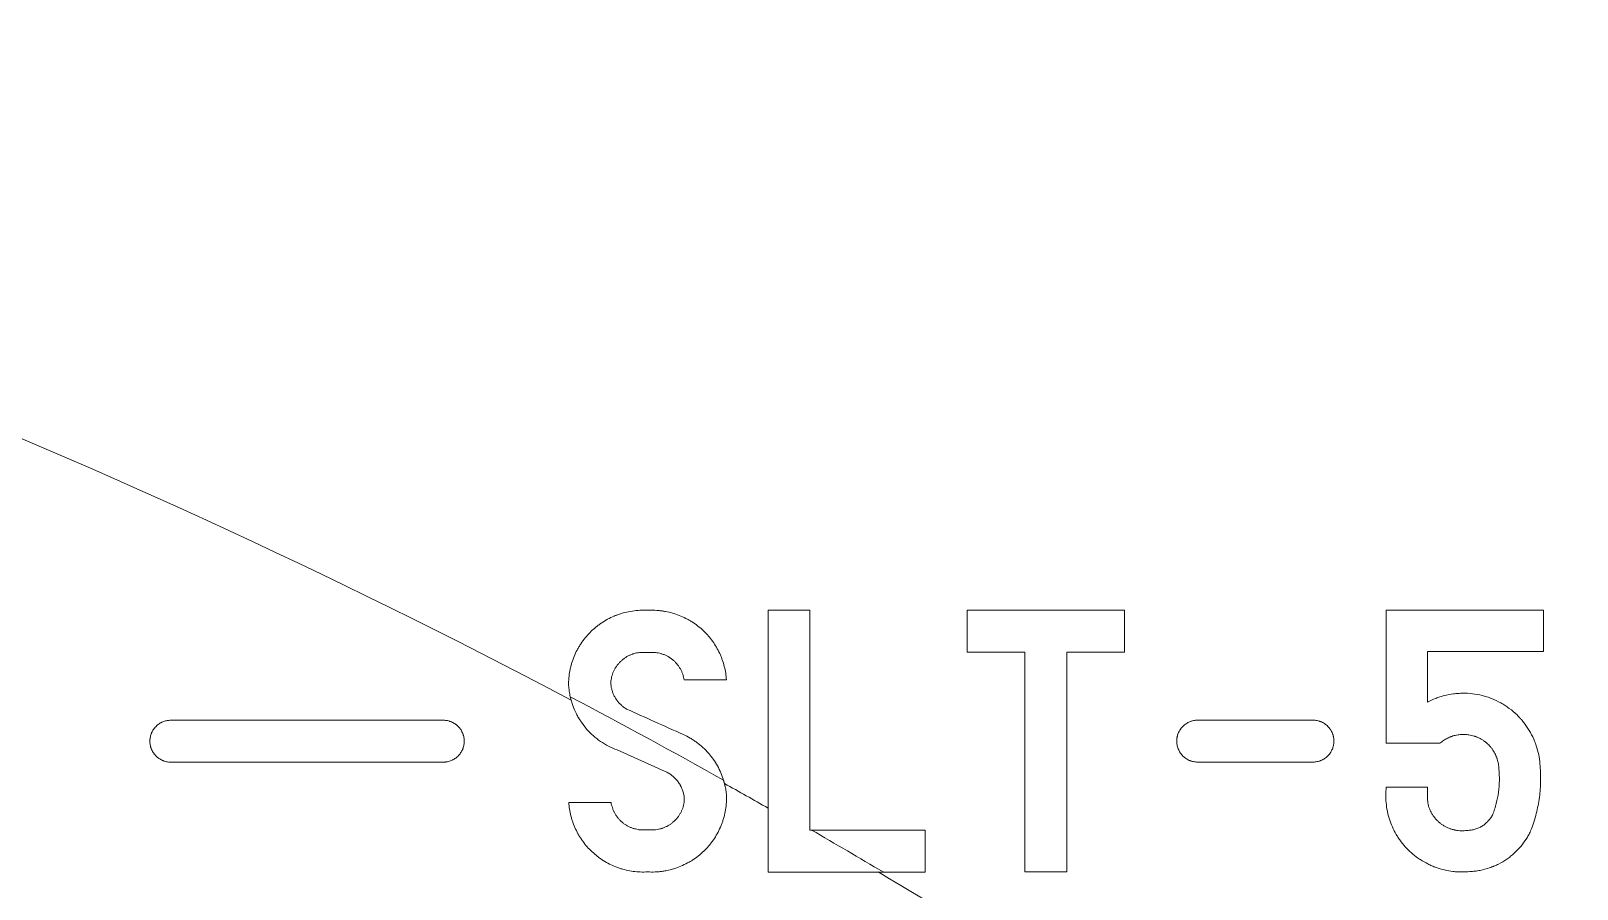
# Model space of a CAD drawing. Header units: millimetres. Extents: x 4664 to 8864, y -38 to 2932.
# Drawn here: x 6622.43 to 6638.24, y 802.77 to 811.55 of the extents above; entities that cross this region are included whole.
import ezdxf

# ---------------------------------------------------------------- set-up
doc = ezdxf.new("R2010")
doc.units = ezdxf.units.MM

msp = doc.modelspace()

# ---------------------------------------------------------------- linework, layer by layer
at = {"lineweight": 5}
for p, q in [((6623.864, 804.5), (6626.648, 804.5)), ((6628.916, 803.976), (6628.425, 804.197)), ((6626.648, 804.072), (6623.864, 804.072)), ((6627.931, 803.659), (6628.364, 803.659)), ((6629.968, 802.947), (6629.968, 803.63)), ((6630.396, 803.385), (6630.396, 803.376)), ((6630.396, 803.376), (6630.412, 803.376)), ((6631.143, 802.947), (6629.968, 802.947))]:
    msp.add_line(p, q, dxfattribs=at)
for radius, start, end in [(93.511, 36.15958, 86.73036), (92.36, 37.11429, 84.05174), (89.114, 2.73527, 80.78997), (88.156, 2.73527, 80.78997), (74.075, 62.12565, 74.98177), (74.101, 60.76473, 62.14347), (74.075, 60.34886, 60.74493), (74.101, 59.30929, 59.96451), (74.075, 55.97736, 59.34277)]:
    msp.add_arc((6593.322, 739.226), radius, start, end, dxfattribs=at)
for points, knots in [([(6628.698, 805.625), (6628.671, 805.625), (6628.645, 805.624), (6628.594, 805.619), (6628.568, 805.615), (6628.518, 805.605), (6628.493, 805.599), (6628.462, 805.59), (6628.456, 805.588), (6628.444, 805.584), (6628.438, 805.582), (6628.42, 805.575), (6628.408, 805.571), (6628.373, 805.556), (6628.35, 805.545), (6628.306, 805.521), (6628.284, 805.508), (6628.253, 805.487), (6628.243, 805.479), (6628.228, 805.468), (6628.223, 805.464), (6628.213, 805.456), (6628.208, 805.453), (6628.184, 805.432), (6628.166, 805.416), (6628.131, 805.38), (6628.098, 805.343), (6628.069, 805.303), (6628.051, 805.277), (6628.048, 805.272), (6628.041, 805.261), (6628.032, 805.245), (6628.023, 805.229), (6628.005, 805.196), (6627.984, 805.151), (6627.968, 805.104), (6627.957, 805.069), (6627.954, 805.056), (6627.95, 805.038), (6627.948, 805.032), (6627.945, 805.02), (6627.944, 805.013), (6627.938, 804.982), (6627.935, 804.957), (6627.93, 804.907), (6627.929, 804.882), (6627.929, 804.856)], [0, 0, 0, 0, 0.0625, 0.0625, 0.125, 0.125, 0.1875, 0.1875, 0.203125, 0.203125, 0.21875, 0.21875, 0.25, 0.25, 0.3125, 0.3125, 0.375, 0.375, 0.40625, 0.40625, 0.421875, 0.421875, 0.4375, 0.4375, 0.5, 0.5, 0.5625, 0.625, 0.625, 0.640625, 0.640625, 0.65625, 0.6875, 0.6875, 0.75, 0.8125, 0.8125, 0.84375, 0.84375, 0.859375, 0.859375, 0.875, 0.875, 0.9375, 0.9375, 1, 1, 1, 1]), ([(6629.542, 804.913), (6629.541, 804.936), (6629.536, 804.982), (6629.526, 805.028), (6629.515, 805.073), (6629.508, 805.095), (6629.496, 805.129), (6629.492, 805.14), (6629.485, 805.156), (6629.483, 805.162), (6629.478, 805.173), (6629.476, 805.178), (6629.463, 805.205), (6629.441, 805.247), (6629.416, 805.287), (6629.388, 805.326), (6629.373, 805.345), (6629.353, 805.368), (6629.349, 805.372), (6629.341, 805.381), (6629.336, 805.386), (6629.324, 805.399), (6629.315, 805.408), (6629.289, 805.433), (6629.252, 805.464), (6629.212, 805.492), (6629.181, 805.512), (6629.171, 805.519), (6629.155, 805.528), (6629.149, 805.531), (6629.138, 805.537), (6629.133, 805.539), (6629.105, 805.553), (6629.083, 805.563), (6629.038, 805.581), (6628.992, 805.597), (6628.944, 805.608), (6628.914, 805.613), (6628.908, 805.614), (6628.896, 805.616), (6628.878, 805.619), (6628.86, 805.621), (6628.824, 805.624), (6628.8, 805.625), (6628.775, 805.625)], [0, 0, 0, 0, 0.0625, 0.125, 0.125, 0.1875, 0.1875, 0.21875, 0.21875, 0.234375, 0.234375, 0.25, 0.25, 0.3125, 0.375, 0.375, 0.4375, 0.4375, 0.453125, 0.453125, 0.46875, 0.46875, 0.5, 0.5, 0.5625, 0.625, 0.625, 0.65625, 0.65625, 0.671875, 0.671875, 0.6875, 0.6875, 0.75, 0.75, 0.8125, 0.875, 0.875, 0.890625, 0.890625, 0.90625, 0.9375, 0.9375, 1, 1, 1, 1]), ([(6629.968, 805.625), (6629.968, 805.297), (6629.968, 804.967), (6629.968, 804.302), (6629.968, 803.968), (6629.968, 803.63)], [0, 0, 0, 0, 0.5, 0.5, 1, 1, 1, 1]), ([(6630.396, 803.385), (6630.396, 803.764), (6630.396, 804.141), (6630.396, 804.887), (6630.396, 805.258), (6630.396, 805.625)], [0, 0, 0, 0, 0.5, 0.5, 1, 1, 1, 1]), ([(6633.61, 805.625), (6633.343, 805.625), (6633.075, 805.625), (6632.54, 805.625), (6632.272, 805.625), (6632.003, 805.625)], [0, 0, 0, 0, 0.5, 0.5, 1, 1, 1, 1]), ([(6636.287, 805.625), (6636.287, 805.617), (6636.287, 805.602), (6636.287, 805.579), (6636.287, 805.556), (6636.287, 805.533), (6636.287, 805.509), (6636.287, 805.486), (6636.287, 805.463), (6636.287, 805.44), (6636.287, 805.417), (6636.287, 805.394), (6636.287, 805.371), (6636.287, 805.347), (6636.287, 805.324), (6636.287, 805.301), (6636.287, 805.278), (6636.287, 805.254), (6636.287, 805.231), (6636.287, 805.208), (6636.287, 805.184), (6636.287, 805.161), (6636.287, 805.138), (6636.287, 805.114), (6636.287, 805.091), (6636.287, 805.068), (6636.287, 805.044), (6636.287, 805.021), (6636.287, 804.997), (6636.287, 804.974), (6636.287, 804.951), (6636.287, 804.927), (6636.287, 804.904), (6636.287, 804.88), (6636.287, 804.857), (6636.287, 804.833), (6636.287, 804.809), (6636.287, 804.786), (6636.287, 804.762), (6636.287, 804.739), (6636.287, 804.715), (6636.287, 804.691), (6636.287, 804.668), (6636.287, 804.644), (6636.287, 804.62), (6636.287, 804.597), (6636.287, 804.573), (6636.287, 804.549), (6636.287, 804.526), (6636.287, 804.502), (6636.287, 804.478), (6636.287, 804.454), (6636.287, 804.431), (6636.287, 804.407), (6636.287, 804.383), (6636.287, 804.359), (6636.287, 804.335), (6636.287, 804.311), (6636.287, 804.288), (6636.287, 804.272), (6636.287, 804.264)], [0, 0, 0, 0, 0.017208, 0.034417, 0.051627, 0.068838, 0.086051, 0.103264, 0.120479, 0.137695, 0.154912, 0.17213, 0.18935, 0.20657, 0.223792, 0.241015, 0.258239, 0.275465, 0.292691, 0.309919, 0.327148, 0.344378, 0.361609, 0.378841, 0.396075, 0.41331, 0.430546, 0.447783, 0.465021, 0.482261, 0.499501, 0.516743, 0.533986, 0.55123, 0.568476, 0.585723, 0.60297, 0.620219, 0.63747, 0.654721, 0.671974, 0.689227, 0.706482, 0.723738, 0.740996, 0.758254, 0.775514, 0.792775, 0.810037, 0.827301, 0.844565, 0.861831, 0.879098, 0.896366, 0.913635, 0.930906, 0.948178, 0.96545, 0.982725, 1, 1, 1, 1]), ([(6636.287, 805.625), (6636.557, 805.625), (6636.826, 805.625), (6637.361, 805.625), (6637.628, 805.625), (6637.893, 805.625)], [0, 0, 0, 0, 0.5, 0.5, 1, 1, 1, 1]), ([(6628.364, 804.913), (6628.365, 804.923), (6628.367, 804.933), (6628.372, 804.952), (6628.375, 804.961), (6628.384, 804.989), (6628.392, 805.007), (6628.404, 805.029), (6628.407, 805.033), (6628.412, 805.042), (6628.415, 805.046), (6628.423, 805.058), (6628.435, 805.074), (6628.455, 805.096), (6628.469, 805.109), (6628.481, 805.119), (6628.484, 805.122), (6628.492, 805.128), (6628.496, 805.131), (6628.509, 805.14), (6628.525, 805.151), (6628.543, 805.16), (6628.561, 805.168), (6628.571, 805.172), (6628.583, 805.176), (6628.585, 805.177), (6628.59, 805.179), (6628.597, 805.181), (6628.605, 805.183), (6628.62, 805.187), (6628.64, 805.191), (6628.66, 805.193), (6628.681, 805.194), (6628.691, 805.195), (6628.702, 805.194)], [0, 0, 0, 0, 0.0625, 0.0625, 0.125, 0.125, 0.25, 0.25, 0.28125, 0.28125, 0.3125, 0.3125, 0.375, 0.4375, 0.5, 0.5, 0.53125, 0.53125, 0.5625, 0.5625, 0.625, 0.6875, 0.6875, 0.75, 0.75, 0.765625, 0.765625, 0.78125, 0.8125, 0.8125, 0.875, 0.9375, 0.9375, 1, 1, 1, 1]), ([(6628.771, 805.194), (6628.782, 805.194), (6628.802, 805.194), (6628.831, 805.191), (6628.851, 805.187), (6628.866, 805.184), (6628.871, 805.182), (6628.881, 805.179), (6628.885, 805.178), (6628.9, 805.173), (6628.919, 805.165), (6628.937, 805.156), (6628.95, 805.149), (6628.956, 805.145), (6628.963, 805.141), (6628.967, 805.138), (6628.969, 805.136), (6628.98, 805.129), (6628.996, 805.117), (6629.018, 805.096), (6629.032, 805.081), (6629.04, 805.072), (6629.041, 805.07), (6629.044, 805.066), (6629.046, 805.064), (6629.05, 805.058), (6629.053, 805.054), (6629.062, 805.041), (6629.072, 805.024), (6629.081, 805.007), (6629.087, 804.993), (6629.089, 804.988), (6629.092, 804.979), (6629.094, 804.975), (6629.099, 804.961), (6629.104, 804.942), (6629.108, 804.923), (6629.11, 804.913)], [0, 0, 0, 0, 0.0625, 0.125, 0.1875, 0.1875, 0.21875, 0.21875, 0.25, 0.25, 0.3125, 0.375, 0.375, 0.40625, 0.421875, 0.421875, 0.4375, 0.4375, 0.5, 0.5625, 0.625, 0.625, 0.640625, 0.640625, 0.65625, 0.65625, 0.6875, 0.6875, 0.75, 0.8125, 0.8125, 0.84375, 0.84375, 0.875, 0.875, 0.9375, 1, 1, 1, 1]), ([(6632.592, 805.196), (6632.477, 805.196), (6632.361, 805.196), (6632.164, 805.196), (6632.084, 805.196), (6632.003, 805.196)], [0, 0, 0, 0, 0.590566, 0.590566, 1, 1, 1, 1]), ([(6632.592, 802.948), (6632.592, 803.329), (6632.592, 803.707), (6632.592, 804.457), (6632.592, 804.829), (6632.592, 805.196)], [0, 0, 0, 0, 0.5, 0.5, 1, 1, 1, 1]), ([(6633.021, 805.196), (6633.021, 804.829), (6633.021, 804.457), (6633.021, 803.708), (6633.021, 803.329), (6633.021, 802.948)], [0, 0, 0, 0, 0.5, 0.5, 1, 1, 1, 1]), ([(6628.366, 804.836), (6628.363, 804.849), (6628.362, 804.862), (6628.361, 804.888), (6628.362, 804.9), (6628.364, 804.913)], [0, 0, 0, 0, 0.5, 0.5, 1, 1, 1, 1]), ([(6628.521, 804.614), (6628.511, 804.62), (6628.501, 804.627), (6628.483, 804.641), (6628.465, 804.656), (6628.448, 804.673), (6628.433, 804.691), (6628.426, 804.7), (6628.412, 804.719), (6628.4, 804.739), (6628.39, 804.76), (6628.383, 804.776), (6628.381, 804.781), (6628.377, 804.792), (6628.376, 804.798), (6628.371, 804.814), (6628.368, 804.825), (6628.366, 804.836)], [0, 0, 0, 0, 0.125, 0.125, 0.25, 0.375, 0.375, 0.5, 0.5, 0.625, 0.75, 0.75, 0.8125, 0.8125, 0.875, 0.875, 1, 1, 1, 1]), ([(6628.425, 804.197), (6628.395, 804.208), (6628.366, 804.221), (6628.31, 804.249), (6628.282, 804.266), (6628.243, 804.292), (6628.23, 804.302), (6628.211, 804.317), (6628.205, 804.322), (6628.193, 804.332), (6628.187, 804.337), (6628.157, 804.363), (6628.135, 804.386), (6628.093, 804.433), (6628.074, 804.458), (6628.054, 804.488), (6628.052, 804.491), (6628.048, 804.498), (6628.041, 804.507), (6628.027, 804.531), (6628.016, 804.551), (6627.995, 804.593), (6627.983, 804.621), (6627.967, 804.665), (6627.962, 804.68), (6627.956, 804.702), (6627.953, 804.71), (6627.95, 804.725), (6627.948, 804.732), (6627.946, 804.74)], [0, 0, 0, 0, 0.125, 0.125, 0.25, 0.25, 0.3125, 0.3125, 0.34375, 0.34375, 0.375, 0.375, 0.5, 0.5, 0.625, 0.625, 0.640625, 0.640625, 0.65625, 0.6875, 0.75, 0.75, 0.875, 0.875, 0.9375, 0.9375, 0.96875, 0.96875, 1, 1, 1, 1]), ([(6637.859, 804.032), (6637.857, 804.063), (6637.854, 804.094), (6637.843, 804.155), (6637.836, 804.186), (6637.822, 804.231), (6637.817, 804.247), (6637.81, 804.266), (6637.809, 804.269), (6637.806, 804.277), (6637.804, 804.281), (6637.8, 804.292), (6637.797, 804.3), (6637.78, 804.337), (6637.765, 804.366), (6637.731, 804.423), (6637.712, 804.451), (6637.686, 804.484), (6637.678, 804.494), (6637.67, 804.504), (6637.664, 804.51), (6637.661, 804.513), (6637.647, 804.529), (6637.635, 804.542), (6637.598, 804.578), (6637.572, 804.6), (6637.53, 804.631), (6637.516, 804.641), (6637.494, 804.655), (6637.487, 804.66), (6637.472, 804.669), (6637.464, 804.673), (6637.426, 804.694), (6637.395, 804.709), (6637.347, 804.728), (6637.331, 804.734), (6637.307, 804.741), (6637.299, 804.744), (6637.282, 804.749), (6637.274, 804.751), (6637.233, 804.761), (6637.2, 804.767), (6637.134, 804.775), (6637.101, 804.777), (6637.06, 804.776), (6637.052, 804.776), (6637.036, 804.775), (6637.028, 804.775), (6637.004, 804.773), (6636.988, 804.772), (6636.941, 804.765), (6636.91, 804.759), (6636.865, 804.748), (6636.85, 804.743), (6636.828, 804.736), (6636.82, 804.734), (6636.806, 804.729), (6636.799, 804.726), (6636.763, 804.712), (6636.735, 804.699), (6636.708, 804.685)], [0, 0, 0, 0, 0.0625, 0.0625, 0.125, 0.125, 0.15625, 0.15625, 0.164063, 0.164063, 0.171875, 0.171875, 0.1875, 0.1875, 0.25, 0.25, 0.3125, 0.3125, 0.328125, 0.335938, 0.335938, 0.34375, 0.34375, 0.375, 0.375, 0.4375, 0.4375, 0.46875, 0.46875, 0.484375, 0.484375, 0.5, 0.5, 0.5625, 0.5625, 0.59375, 0.59375, 0.609375, 0.609375, 0.625, 0.625, 0.6875, 0.6875, 0.75, 0.75, 0.765625, 0.765625, 0.78125, 0.78125, 0.8125, 0.8125, 0.875, 0.875, 0.90625, 0.90625, 0.921875, 0.921875, 0.9375, 0.9375, 1, 1, 1, 1]), ([(6623.864, 804.072), (6623.857, 804.072), (6623.842, 804.072), (6623.821, 804.076), (6623.807, 804.079), (6623.797, 804.082), (6623.793, 804.083), (6623.787, 804.086), (6623.783, 804.087), (6623.773, 804.092), (6623.76, 804.098), (6623.748, 804.105), (6623.741, 804.111), (6623.739, 804.112), (6623.736, 804.114), (6623.735, 804.115), (6623.73, 804.118), (6623.728, 804.12), (6623.719, 804.127), (6623.709, 804.137), (6623.7, 804.148), (6623.693, 804.157), (6623.691, 804.159), (6623.687, 804.165), (6623.685, 804.168), (6623.675, 804.183), (6623.669, 804.196), (6623.663, 804.212), (6623.662, 804.216), (6623.659, 804.222), (6623.658, 804.226), (6623.656, 804.236), (6623.654, 804.243), (6623.651, 804.263), (6623.65, 804.277), (6623.65, 804.294), (6623.65, 804.297), (6623.651, 804.304), (6623.651, 804.308), (6623.652, 804.318), (6623.654, 804.331), (6623.658, 804.345), (6623.661, 804.354), (6623.662, 804.358), (6623.665, 804.364), (6623.666, 804.367), (6623.673, 804.383), (6623.679, 804.395), (6623.69, 804.412), (6623.695, 804.417), (6623.701, 804.425), (6623.703, 804.428), (6623.708, 804.433), (6623.71, 804.435), (6623.723, 804.447), (6623.733, 804.456), (6623.75, 804.467), (6623.756, 804.471), (6623.764, 804.475), (6623.765, 804.476), (6623.769, 804.478), (6623.773, 804.48), (6623.778, 804.482), (6623.794, 804.489), (6623.807, 804.493), (6623.825, 804.496), (6623.828, 804.497), (6623.835, 804.498), (6623.839, 804.498), (6623.85, 804.5), (6623.857, 804.5), (6623.864, 804.5)], [0, 0, 0, 0, 0.03125, 0.0625, 0.09375, 0.09375, 0.109375, 0.109375, 0.125, 0.125, 0.15625, 0.1875, 0.1875, 0.195313, 0.195313, 0.203125, 0.203125, 0.21875, 0.21875, 0.25, 0.28125, 0.28125, 0.296875, 0.296875, 0.3125, 0.3125, 0.375, 0.375, 0.390625, 0.390625, 0.40625, 0.40625, 0.4375, 0.4375, 0.5, 0.5, 0.515625, 0.515625, 0.53125, 0.53125, 0.5625, 0.59375, 0.59375, 0.609375, 0.609375, 0.625, 0.625, 0.6875, 0.6875, 0.71875, 0.71875, 0.734375, 0.734375, 0.75, 0.75, 0.8125, 0.8125, 0.84375, 0.84375, 0.851562, 0.851562, 0.859375, 0.875, 0.875, 0.9375, 0.9375, 0.953125, 0.953125, 0.96875, 0.96875, 1, 1, 1, 1]), ([(6626.648, 804.5), (6626.656, 804.5), (6626.67, 804.499), (6626.691, 804.496), (6626.705, 804.492), (6626.715, 804.489), (6626.719, 804.488), (6626.726, 804.485), (6626.729, 804.484), (6626.739, 804.48), (6626.752, 804.474), (6626.764, 804.466), (6626.772, 804.461), (6626.773, 804.46), (6626.776, 804.458), (6626.778, 804.457), (6626.782, 804.453), (6626.785, 804.451), (6626.793, 804.444), (6626.803, 804.434), (6626.813, 804.423), (6626.819, 804.415), (6626.821, 804.412), (6626.826, 804.406), (6626.828, 804.403), (6626.833, 804.394), (6626.84, 804.382), (6626.846, 804.369), (6626.85, 804.359), (6626.851, 804.356), (6626.853, 804.349), (6626.854, 804.346), (6626.857, 804.335), (6626.858, 804.329), (6626.862, 804.308), (6626.863, 804.294), (6626.862, 804.277), (6626.862, 804.274), (6626.862, 804.267), (6626.861, 804.263), (6626.86, 804.253), (6626.858, 804.24), (6626.854, 804.227), (6626.851, 804.217), (6626.85, 804.214), (6626.848, 804.207), (6626.846, 804.204), (6626.84, 804.188), (6626.833, 804.176), (6626.822, 804.16), (6626.817, 804.154), (6626.811, 804.146), (6626.809, 804.144), (6626.804, 804.139), (6626.802, 804.136), (6626.789, 804.124), (6626.779, 804.115), (6626.762, 804.104), (6626.756, 804.1), (6626.747, 804.095), (6626.743, 804.094), (6626.737, 804.091), (6626.734, 804.089), (6626.718, 804.083), (6626.705, 804.079), (6626.687, 804.075), (6626.684, 804.075), (6626.677, 804.073), (6626.673, 804.073), (6626.663, 804.072), (6626.656, 804.072), (6626.648, 804.072)], [0, 0, 0, 0, 0.03125, 0.0625, 0.09375, 0.09375, 0.109375, 0.109375, 0.125, 0.125, 0.15625, 0.1875, 0.1875, 0.195313, 0.195313, 0.203125, 0.203125, 0.21875, 0.21875, 0.25, 0.28125, 0.28125, 0.296875, 0.296875, 0.3125, 0.3125, 0.34375, 0.375, 0.375, 0.390625, 0.390625, 0.40625, 0.40625, 0.4375, 0.4375, 0.5, 0.5, 0.515625, 0.515625, 0.53125, 0.53125, 0.5625, 0.59375, 0.59375, 0.609375, 0.609375, 0.625, 0.625, 0.6875, 0.6875, 0.71875, 0.71875, 0.734375, 0.734375, 0.75, 0.75, 0.8125, 0.8125, 0.84375, 0.84375, 0.859375, 0.859375, 0.875, 0.875, 0.9375, 0.9375, 0.953125, 0.953125, 0.96875, 0.96875, 1, 1, 1, 1]), ([(6629.512, 803.888), (6629.505, 803.913), (6629.487, 803.962), (6629.464, 804.009), (6629.438, 804.056), (6629.424, 804.078), (6629.404, 804.106), (6629.401, 804.111), (6629.392, 804.122), (6629.38, 804.138), (6629.367, 804.153), (6629.341, 804.183), (6629.322, 804.203), (6629.283, 804.239), (6629.262, 804.256), (6629.235, 804.276), (6629.23, 804.28), (6629.218, 804.288), (6629.202, 804.299), (6629.184, 804.31), (6629.149, 804.331), (6629.125, 804.343), (6629.1, 804.354)], [0, 0, 0, 0, 0.125, 0.25, 0.25, 0.375, 0.375, 0.40625, 0.40625, 0.4375, 0.5, 0.5, 0.625, 0.625, 0.75, 0.75, 0.78125, 0.78125, 0.8125, 0.875, 0.875, 1, 1, 1, 1]), ([(6634.359, 804.5), (6634.352, 804.5), (6634.345, 804.5), (6634.331, 804.498), (6634.324, 804.497), (6634.31, 804.495), (6634.303, 804.493), (6634.293, 804.49), (6634.29, 804.489), (6634.284, 804.486), (6634.28, 804.485), (6634.265, 804.479), (6634.253, 804.472), (6634.236, 804.461), (6634.23, 804.457), (6634.22, 804.449), (6634.215, 804.444), (6634.201, 804.431), (6634.192, 804.421), (6634.183, 804.407), (6634.181, 804.404), (6634.177, 804.399), (6634.175, 804.396), (6634.17, 804.387), (6634.167, 804.382), (6634.159, 804.364), (6634.155, 804.351), (6634.151, 804.335), (6634.15, 804.332), (6634.149, 804.325), (6634.148, 804.322), (6634.146, 804.312), (6634.146, 804.305), (6634.145, 804.285), (6634.145, 804.271), (6634.148, 804.251), (6634.149, 804.244), (6634.152, 804.23), (6634.154, 804.223), (6634.159, 804.21), (6634.162, 804.203), (6634.168, 804.19), (6634.171, 804.184), (6634.176, 804.174), (6634.178, 804.171), (6634.182, 804.165), (6634.185, 804.162), (6634.191, 804.153), (6634.201, 804.142), (6634.211, 804.131), (6634.219, 804.124), (6634.222, 804.121), (6634.228, 804.117), (6634.231, 804.114), (6634.24, 804.108), (6634.253, 804.1), (6634.266, 804.093), (6634.277, 804.088), (6634.282, 804.086), (6634.287, 804.084), (6634.291, 804.083), (6634.292, 804.083), (6634.301, 804.08), (6634.309, 804.078), (6634.323, 804.075), (6634.337, 804.073), (6634.352, 804.072), (6634.359, 804.072)], [0, 0, 0, 0, 0.03125, 0.03125, 0.0625, 0.0625, 0.09375, 0.09375, 0.109375, 0.109375, 0.125, 0.125, 0.1875, 0.1875, 0.21875, 0.21875, 0.25, 0.25, 0.3125, 0.3125, 0.328125, 0.328125, 0.34375, 0.34375, 0.375, 0.375, 0.4375, 0.4375, 0.453125, 0.453125, 0.46875, 0.46875, 0.5, 0.5, 0.5625, 0.5625, 0.59375, 0.59375, 0.625, 0.625, 0.65625, 0.65625, 0.6875, 0.6875, 0.703125, 0.703125, 0.71875, 0.71875, 0.75, 0.78125, 0.78125, 0.796875, 0.796875, 0.8125, 0.8125, 0.84375, 0.875, 0.875, 0.890625, 0.898438, 0.898438, 0.90625, 0.90625, 0.9375, 0.9375, 0.96875, 1, 1, 1, 1]), ([(6635.537, 804.072), (6635.545, 804.072), (6635.552, 804.072), (6635.566, 804.074), (6635.573, 804.075), (6635.587, 804.078), (6635.593, 804.079), (6635.603, 804.082), (6635.607, 804.083), (6635.613, 804.086), (6635.616, 804.087), (6635.632, 804.094), (6635.644, 804.1), (6635.661, 804.111), (6635.666, 804.115), (6635.677, 804.123), (6635.682, 804.128), (6635.696, 804.141), (6635.704, 804.151), (6635.714, 804.165), (6635.716, 804.167), (6635.719, 804.173), (6635.721, 804.176), (6635.726, 804.184), (6635.729, 804.19), (6635.737, 804.208), (6635.741, 804.22), (6635.746, 804.239), (6635.748, 804.246), (6635.749, 804.256), (6635.75, 804.259), (6635.75, 804.266), (6635.751, 804.269), (6635.752, 804.286), (6635.751, 804.299), (6635.749, 804.32), (6635.748, 804.327), (6635.745, 804.337), (6635.744, 804.34), (6635.743, 804.347), (6635.742, 804.351), (6635.738, 804.361), (6635.736, 804.367), (6635.73, 804.38), (6635.726, 804.387), (6635.722, 804.395), (6635.721, 804.396), (6635.719, 804.4), (6635.718, 804.401), (6635.715, 804.406), (6635.713, 804.409), (6635.706, 804.418), (6635.702, 804.424), (6635.692, 804.435), (6635.686, 804.44), (6635.678, 804.448), (6635.675, 804.45), (6635.671, 804.454), (6635.669, 804.455), (6635.666, 804.457), (6635.659, 804.463), (6635.644, 804.472), (6635.631, 804.479), (6635.622, 804.483), (6635.62, 804.483), (6635.617, 804.485), (6635.615, 804.486), (6635.61, 804.488), (6635.606, 804.489), (6635.595, 804.492), (6635.588, 804.494), (6635.574, 804.497), (6635.567, 804.498), (6635.556, 804.5), (6635.552, 804.5), (6635.545, 804.5), (6635.541, 804.5), (6635.537, 804.5)], [0, 0, 0, 0, 0.03125, 0.03125, 0.0625, 0.0625, 0.09375, 0.09375, 0.109375, 0.109375, 0.125, 0.125, 0.1875, 0.1875, 0.21875, 0.21875, 0.25, 0.25, 0.3125, 0.3125, 0.328125, 0.328125, 0.34375, 0.34375, 0.375, 0.375, 0.4375, 0.4375, 0.46875, 0.46875, 0.484375, 0.484375, 0.5, 0.5, 0.5625, 0.5625, 0.59375, 0.59375, 0.609375, 0.609375, 0.625, 0.625, 0.65625, 0.65625, 0.6875, 0.6875, 0.695313, 0.695313, 0.703125, 0.703125, 0.71875, 0.71875, 0.75, 0.75, 0.78125, 0.78125, 0.796875, 0.796875, 0.804687, 0.804687, 0.8125, 0.84375, 0.875, 0.875, 0.882812, 0.882812, 0.890625, 0.890625, 0.90625, 0.90625, 0.9375, 0.9375, 0.96875, 0.96875, 0.984375, 0.984375, 1, 1, 1, 1]), ([(6636.835, 804.264), (6636.847, 804.274), (6636.859, 804.284), (6636.885, 804.301), (6636.898, 804.309), (6636.92, 804.32), (6636.927, 804.323), (6636.938, 804.328), (6636.942, 804.329), (6636.949, 804.332), (6636.953, 804.334), (6636.972, 804.34), (6636.988, 804.345), (6637.02, 804.351), (6637.037, 804.353), (6637.062, 804.355), (6637.071, 804.355), (6637.084, 804.355), (6637.088, 804.355), (6637.097, 804.354), (6637.101, 804.354), (6637.123, 804.352), (6637.14, 804.349), (6637.166, 804.343), (6637.175, 804.341), (6637.188, 804.337), (6637.192, 804.336), (6637.198, 804.333), (6637.2, 804.333), (6637.205, 804.331), (6637.207, 804.33), (6637.226, 804.323), (6637.242, 804.315), (6637.266, 804.301), (6637.273, 804.296), (6637.285, 804.288), (6637.288, 804.286), (6637.294, 804.282), (6637.296, 804.28), (6637.299, 804.277), (6637.301, 804.276), (6637.317, 804.263), (6637.33, 804.25), (6637.349, 804.231), (6637.355, 804.224), (6637.363, 804.213), (6637.366, 804.21), (6637.371, 804.202), (6637.373, 804.199), (6637.386, 804.18), (6637.395, 804.165), (6637.406, 804.141), (6637.409, 804.133), (6637.414, 804.121), (6637.416, 804.117), (6637.419, 804.109), (6637.42, 804.105), (6637.426, 804.085), (6637.43, 804.069), (6637.436, 804.036), (6637.437, 804.02), (6637.438, 804.004)], [0, 0, 0, 0, 0.0625, 0.0625, 0.125, 0.125, 0.15625, 0.15625, 0.171875, 0.171875, 0.1875, 0.1875, 0.25, 0.25, 0.3125, 0.3125, 0.34375, 0.34375, 0.359375, 0.359375, 0.375, 0.375, 0.4375, 0.4375, 0.46875, 0.46875, 0.484375, 0.484375, 0.492187, 0.492187, 0.5, 0.5, 0.5625, 0.5625, 0.59375, 0.59375, 0.609375, 0.609375, 0.617187, 0.617187, 0.625, 0.625, 0.6875, 0.6875, 0.71875, 0.71875, 0.734375, 0.734375, 0.75, 0.75, 0.8125, 0.8125, 0.84375, 0.84375, 0.859375, 0.859375, 0.875, 0.875, 0.9375, 0.9375, 1, 1, 1, 1]), ([(6637.762, 803.368), (6637.783, 803.42), (6637.8, 803.473), (6637.829, 803.58), (6637.84, 803.635), (6637.857, 803.746), (6637.862, 803.802), (6637.864, 803.873), (6637.864, 803.888), (6637.864, 803.909), (6637.864, 803.916), (6637.864, 803.931), (6637.863, 803.967), (6637.861, 804.003), (6637.859, 804.032)], [0, 0, 0, 0, 0.25, 0.25, 0.5, 0.5, 0.75, 0.75, 0.8125, 0.8125, 0.84375, 0.84375, 0.875, 1, 1, 1, 1]), ([(6629.107, 803.736), (6629.105, 803.749), (6629.099, 803.774), (6629.089, 803.798), (6629.081, 803.816), (6629.078, 803.822), (6629.073, 803.831), (6629.072, 803.834), (6629.069, 803.84), (6629.067, 803.843), (6629.058, 803.857), (6629.043, 803.879), (6629.025, 803.899), (6629.011, 803.913), (6629.006, 803.918), (6628.999, 803.924), (6628.996, 803.926), (6628.991, 803.931), (6628.988, 803.933), (6628.975, 803.943), (6628.964, 803.951), (6628.941, 803.965), (6628.929, 803.971), (6628.916, 803.976)], [0, 0, 0, 0, 0.125, 0.25, 0.25, 0.3125, 0.3125, 0.34375, 0.34375, 0.375, 0.375, 0.5, 0.625, 0.625, 0.6875, 0.6875, 0.71875, 0.71875, 0.75, 0.75, 0.875, 0.875, 1, 1, 1, 1]), ([(6629.512, 803.888), (6629.513, 803.886), (6629.514, 803.883), (6629.515, 803.879), (6629.516, 803.875), (6629.517, 803.87), (6629.519, 803.866), (6629.52, 803.862), (6629.521, 803.857), (6629.522, 803.853), (6629.523, 803.849), (6629.524, 803.844), (6629.525, 803.84), (6629.526, 803.836), (6629.527, 803.831), (6629.528, 803.827), (6629.529, 803.824), (6629.529, 803.822)], [0, 0, 0, 0, 0.065509, 0.131182, 0.197021, 0.263024, 0.329193, 0.395527, 0.462027, 0.528693, 0.595524, 0.662521, 0.729684, 0.797014, 0.864509, 0.932171, 1, 1, 1, 1]), ([(6637.438, 804.004), (6637.442, 803.963), (6637.443, 803.922), (6637.441, 803.843), (6637.438, 803.803), (6637.428, 803.725), (6637.42, 803.687), (6637.408, 803.639), (6637.406, 803.629), (6637.4, 803.61), (6637.397, 803.601), (6637.388, 803.573), (6637.382, 803.554), (6637.375, 803.536)], [0, 0, 0, 0, 0.25, 0.25, 0.5, 0.5, 0.75, 0.75, 0.8125, 0.8125, 0.875, 0.875, 1, 1, 1, 1]), ([(6629.544, 803.716), (6629.544, 803.691), (6629.543, 803.666), (6629.539, 803.616), (6629.532, 803.566), (6629.52, 803.518), (6629.509, 803.482), (6629.506, 803.47), (6629.499, 803.452), (6629.497, 803.446), (6629.493, 803.435), (6629.491, 803.429), (6629.479, 803.4), (6629.468, 803.377), (6629.445, 803.334), (6629.433, 803.312), (6629.406, 803.271), (6629.391, 803.251), (6629.371, 803.226), (6629.367, 803.221), (6629.359, 803.212), (6629.347, 803.198), (6629.334, 803.184), (6629.308, 803.157), (6629.29, 803.14), (6629.251, 803.108), (6629.231, 803.093), (6629.2, 803.072), (6629.19, 803.065), (6629.173, 803.055), (6629.168, 803.052), (6629.157, 803.046), (6629.151, 803.043), (6629.123, 803.028), (6629.078, 803.006), (6629.03, 802.988), (6628.981, 802.973), (6628.956, 802.967), (6628.925, 802.961), (6628.918, 802.96), (6628.906, 802.957), (6628.899, 802.956), (6628.88, 802.953), (6628.867, 802.952), (6628.828, 802.948), (6628.802, 802.947), (6628.775, 802.947)], [0, 0, 0, 0, 0.0625, 0.0625, 0.125, 0.1875, 0.1875, 0.21875, 0.21875, 0.234375, 0.234375, 0.25, 0.25, 0.3125, 0.3125, 0.375, 0.375, 0.4375, 0.4375, 0.453125, 0.453125, 0.46875, 0.5, 0.5, 0.5625, 0.5625, 0.625, 0.625, 0.65625, 0.65625, 0.671875, 0.671875, 0.6875, 0.6875, 0.75, 0.8125, 0.8125, 0.875, 0.875, 0.890625, 0.890625, 0.90625, 0.90625, 0.9375, 0.9375, 1, 1, 1, 1]), ([(6629.11, 803.659), (6629.111, 803.672), (6629.112, 803.685), (6629.112, 803.704), (6629.111, 803.71), (6629.11, 803.723), (6629.109, 803.73), (6629.107, 803.736)], [0, 0, 0, 0, 0.5, 0.5, 0.75, 0.75, 1, 1, 1, 1]), ([(6629.529, 803.822), (6629.533, 803.805), (6629.537, 803.787), (6629.541, 803.761), (6629.542, 803.752), (6629.543, 803.734), (6629.544, 803.725), (6629.544, 803.716)], [0, 0, 0, 0, 0.5, 0.5, 0.75, 0.75, 1, 1, 1, 1]), ([(6636.287, 803.816), (6636.284, 803.789), (6636.282, 803.762), (6636.281, 803.708), (6636.282, 803.681), (6636.288, 803.626), (6636.292, 803.599), (6636.299, 803.564), (6636.3, 803.557), (6636.303, 803.543), (6636.308, 803.523), (6636.314, 803.502), (6636.327, 803.462), (6636.337, 803.435), (6636.361, 803.383), (6636.374, 803.357), (6636.392, 803.325), (6636.396, 803.319), (6636.404, 803.306), (6636.408, 803.3), (6636.421, 803.282), (6636.429, 803.269), (6636.456, 803.234), (6636.475, 803.211), (6636.516, 803.168), (6636.538, 803.148), (6636.567, 803.123), (6636.573, 803.119), (6636.585, 803.109), (6636.591, 803.105), (6636.609, 803.091), (6636.622, 803.082), (6636.66, 803.058), (6636.686, 803.043), (6636.726, 803.023), (6636.74, 803.016), (6636.76, 803.007), (6636.771, 803.003), (6636.781, 802.999), (6636.788, 802.996), (6636.792, 802.995), (6636.824, 802.983), (6636.852, 802.975), (6636.91, 802.961), (6636.939, 802.956), (6636.983, 802.951), (6636.997, 802.95), (6637.026, 802.948), (6637.041, 802.948), (6637.084, 802.947), (6637.113, 802.949), (6637.142, 802.952)], [0, 0, 0, 0, 0.0625, 0.0625, 0.125, 0.125, 0.1875, 0.1875, 0.203125, 0.203125, 0.21875, 0.25, 0.25, 0.3125, 0.3125, 0.375, 0.375, 0.390625, 0.390625, 0.40625, 0.40625, 0.4375, 0.4375, 0.5, 0.5, 0.5625, 0.5625, 0.578125, 0.578125, 0.59375, 0.59375, 0.625, 0.625, 0.6875, 0.6875, 0.71875, 0.71875, 0.734375, 0.742187, 0.742187, 0.75, 0.75, 0.8125, 0.8125, 0.875, 0.875, 0.90625, 0.90625, 0.9375, 0.9375, 1, 1, 1, 1]), ([(6628.698, 802.947), (6628.674, 802.947), (6628.625, 802.949), (6628.578, 802.955), (6628.53, 802.964), (6628.507, 802.97), (6628.478, 802.978), (6628.472, 802.98), (6628.46, 802.983), (6628.454, 802.985), (6628.437, 802.991), (6628.425, 802.995), (6628.391, 803.008), (6628.347, 803.028), (6628.305, 803.052), (6628.274, 803.071), (6628.264, 803.078), (6628.249, 803.089), (6628.244, 803.092), (6628.234, 803.1), (6628.229, 803.103), (6628.205, 803.122), (6628.187, 803.138), (6628.151, 803.171), (6628.118, 803.205), (6628.088, 803.243), (6628.07, 803.268), (6628.067, 803.273), (6628.06, 803.283), (6628.05, 803.298), (6628.04, 803.313), (6628.022, 803.344), (6628, 803.386), (6627.982, 803.43), (6627.972, 803.458), (6627.97, 803.463), (6627.966, 803.475), (6627.964, 803.48), (6627.959, 803.497), (6627.956, 803.509), (6627.947, 803.543), (6627.938, 803.589), (6627.932, 803.636), (6627.931, 803.659)], [0, 0, 0, 0, 0.0625, 0.125, 0.125, 0.1875, 0.1875, 0.203125, 0.203125, 0.21875, 0.21875, 0.25, 0.25, 0.3125, 0.375, 0.375, 0.40625, 0.40625, 0.421875, 0.421875, 0.4375, 0.4375, 0.5, 0.5, 0.5625, 0.625, 0.625, 0.640625, 0.640625, 0.65625, 0.6875, 0.6875, 0.75, 0.8125, 0.8125, 0.828125, 0.828125, 0.84375, 0.84375, 0.875, 0.875, 0.9375, 1, 1, 1, 1]), ([(6628.364, 803.659), (6628.366, 803.64), (6628.371, 803.621), (6628.381, 803.593), (6628.384, 803.584), (6628.39, 803.57), (6628.392, 803.566), (6628.397, 803.557), (6628.399, 803.552), (6628.406, 803.539), (6628.417, 803.522), (6628.435, 803.498), (6628.448, 803.484), (6628.457, 803.475), (6628.459, 803.473), (6628.463, 803.469), (6628.464, 803.467), (6628.47, 803.462), (6628.474, 803.459), (6628.485, 803.449), (6628.501, 803.437), (6628.527, 803.421), (6628.545, 803.412), (6628.559, 803.405), (6628.564, 803.403), (6628.573, 803.399), (6628.578, 803.398), (6628.592, 803.393), (6628.612, 803.387), (6628.631, 803.383), (6628.646, 803.381), (6628.651, 803.38), (6628.661, 803.379), (6628.666, 803.379), (6628.682, 803.378), (6628.692, 803.378), (6628.702, 803.378)], [0, 0, 0, 0, 0.125, 0.125, 0.1875, 0.1875, 0.21875, 0.21875, 0.25, 0.25, 0.3125, 0.375, 0.4375, 0.4375, 0.453125, 0.453125, 0.46875, 0.46875, 0.5, 0.5, 0.5625, 0.625, 0.6875, 0.6875, 0.71875, 0.71875, 0.75, 0.75, 0.8125, 0.875, 0.875, 0.90625, 0.90625, 0.9375, 0.9375, 1, 1, 1, 1]), ([(6628.771, 803.378), (6628.782, 803.378), (6628.792, 803.378), (6628.813, 803.379), (6628.833, 803.381), (6628.853, 803.385), (6628.868, 803.389), (6628.873, 803.391), (6628.88, 803.393), (6628.883, 803.394), (6628.888, 803.395), (6628.9, 803.399), (6628.921, 803.408), (6628.947, 803.421), (6628.964, 803.432), (6628.977, 803.441), (6628.981, 803.444), (6628.989, 803.45), (6628.992, 803.453), (6629.011, 803.469), (6629.025, 803.483), (6629.044, 803.506), (6629.05, 803.514), (6629.058, 803.526), (6629.061, 803.531), (6629.066, 803.539), (6629.069, 803.543), (6629.081, 803.565), (6629.089, 803.583), (6629.099, 803.611), (6629.101, 803.62), (6629.106, 803.64), (6629.108, 803.649), (6629.11, 803.659)], [0, 0, 0, 0, 0.0625, 0.0625, 0.125, 0.1875, 0.1875, 0.21875, 0.21875, 0.234375, 0.234375, 0.25, 0.3125, 0.375, 0.4375, 0.4375, 0.46875, 0.46875, 0.5, 0.5, 0.625, 0.625, 0.6875, 0.6875, 0.71875, 0.71875, 0.75, 0.75, 0.875, 0.875, 0.9375, 0.9375, 1, 1, 1, 1]), ([(6636.717, 803.626), (6636.715, 803.636), (6636.713, 803.646), (6636.71, 803.665), (6636.709, 803.675), (6636.709, 803.685)], [0, 0, 0, 0, 0.5, 0.5, 1, 1, 1, 1]), ([(6637.097, 803.371), (6637.077, 803.369), (6637.057, 803.369), (6637.027, 803.37), (6637.017, 803.371), (6637.002, 803.374), (6636.997, 803.375), (6636.989, 803.376), (6636.986, 803.377), (6636.981, 803.378), (6636.969, 803.381), (6636.946, 803.387), (6636.927, 803.395), (6636.907, 803.403), (6636.898, 803.408), (6636.884, 803.415), (6636.879, 803.418), (6636.87, 803.424), (6636.866, 803.426), (6636.853, 803.435), (6636.836, 803.448), (6636.82, 803.462), (6636.808, 803.473), (6636.805, 803.476), (6636.799, 803.482), (6636.797, 803.484), (6636.794, 803.488), (6636.785, 803.498), (6636.777, 803.508), (6636.765, 803.525), (6636.759, 803.533), (6636.751, 803.547), (6636.747, 803.553), (6636.744, 803.56), (6636.742, 803.565), (6636.74, 803.567), (6636.735, 803.579), (6636.731, 803.588), (6636.723, 803.607), (6636.72, 803.616), (6636.717, 803.626)], [0, 0, 0, 0, 0.125, 0.125, 0.1875, 0.1875, 0.21875, 0.21875, 0.234375, 0.234375, 0.25, 0.3125, 0.375, 0.375, 0.4375, 0.4375, 0.46875, 0.46875, 0.5, 0.5, 0.5625, 0.625, 0.625, 0.65625, 0.65625, 0.671875, 0.671875, 0.6875, 0.75, 0.75, 0.8125, 0.8125, 0.84375, 0.859375, 0.859375, 0.875, 0.875, 0.9375, 0.9375, 1, 1, 1, 1]), ([(6637.375, 803.536), (6637.369, 803.524), (6637.363, 803.513), (6637.348, 803.493), (6637.341, 803.483), (6637.324, 803.464), (6637.315, 803.455), (6637.303, 803.444), (6637.3, 803.442), (6637.295, 803.438), (6637.293, 803.436), (6637.285, 803.43), (6637.28, 803.426), (6637.263, 803.415), (6637.252, 803.409), (6637.229, 803.397), (6637.216, 803.392), (6637.197, 803.386), (6637.191, 803.384), (6637.177, 803.381), (6637.171, 803.379), (6637.15, 803.375), (6637.136, 803.374), (6637.122, 803.373)], [0, 0, 0, 0, 0.125, 0.125, 0.25, 0.25, 0.375, 0.375, 0.40625, 0.40625, 0.4375, 0.4375, 0.5, 0.5, 0.625, 0.625, 0.75, 0.75, 0.8125, 0.8125, 0.875, 0.875, 1, 1, 1, 1]), ([(6637.142, 802.952), (6637.159, 802.953), (6637.177, 802.954), (6637.211, 802.958), (6637.228, 802.961), (6637.278, 802.97), (6637.311, 802.979), (6637.351, 802.993), (6637.362, 802.997), (6637.374, 803.002), (6637.382, 803.005), (6637.386, 803.006), (6637.405, 803.015), (6637.42, 803.022), (6637.464, 803.044), (6637.492, 803.061), (6637.532, 803.088), (6637.545, 803.098), (6637.564, 803.113), (6637.573, 803.121), (6637.582, 803.129), (6637.588, 803.134), (6637.591, 803.137), (6637.618, 803.161), (6637.64, 803.184), (6637.681, 803.232), (6637.699, 803.258), (6637.725, 803.298), (6637.733, 803.311), (6637.744, 803.332), (6637.748, 803.339), (6637.755, 803.353), (6637.759, 803.36), (6637.762, 803.368)], [0, 0, 0, 0, 0.0625, 0.0625, 0.125, 0.125, 0.25, 0.25, 0.28125, 0.296875, 0.296875, 0.3125, 0.3125, 0.375, 0.375, 0.5, 0.5, 0.5625, 0.5625, 0.59375, 0.609375, 0.609375, 0.625, 0.625, 0.75, 0.75, 0.875, 0.875, 0.9375, 0.9375, 0.96875, 0.96875, 1, 1, 1, 1])]:
    msp.add_open_spline(points, degree=3, knots=knots, dxfattribs=at)
for points in [[(6628.775, 805.625), (6628.75, 805.625), (6628.724, 805.625), (6628.698, 805.625)], [(6630.396, 805.625), (6630.254, 805.625), (6630.111, 805.625), (6629.968, 805.625)], [(6632.003, 805.625), (6632.541, 805.625), (6633.077, 805.625), (6633.61, 805.625)], [(6632.003, 805.196), (6632.003, 805.34), (6632.003, 805.483), (6632.003, 805.625)], [(6633.61, 805.625), (6633.61, 805.483), (6633.61, 805.34), (6633.61, 805.196)], [(6637.893, 805.203), (6637.893, 805.345), (6637.893, 805.485), (6637.893, 805.625)], [(6628.702, 805.194), (6628.725, 805.193), (6628.748, 805.193), (6628.771, 805.194)], [(6633.61, 805.196), (6633.414, 805.196), (6633.217, 805.196), (6633.021, 805.196)], [(6636.708, 804.685), (6636.708, 804.859), (6636.708, 805.032), (6636.708, 805.203)], [(6636.708, 805.203), (6637.106, 805.203), (6637.501, 805.203), (6637.893, 805.203)], [(6637.893, 805.203), (6637.697, 805.203), (6637.303, 805.203), (6636.907, 805.203), (6636.708, 805.203)], [(6627.929, 804.856), (6627.931, 804.837), (6627.935, 804.798), (6627.942, 804.759), (6627.946, 804.74)], [(6629.542, 804.913), (6629.47, 804.913), (6629.326, 804.913), (6629.182, 804.913), (6629.11, 804.913)], [(6629.11, 804.913), (6629.254, 804.913), (6629.398, 804.913), (6629.542, 804.913)], [(6629.1, 804.354), (6628.907, 804.441), (6628.714, 804.528), (6628.521, 804.614)], [(6635.537, 804.5), (6635.146, 804.5), (6634.754, 804.5), (6634.359, 804.5)], [(6634.359, 804.5), (6634.556, 804.5), (6634.949, 804.5), (6635.341, 804.5), (6635.537, 804.5)], [(6636.287, 804.264), (6636.47, 804.264), (6636.653, 804.264), (6636.835, 804.264)], [(6634.359, 804.072), (6634.753, 804.072), (6635.146, 804.072), (6635.537, 804.072)], [(6635.537, 804.072), (6635.341, 804.072), (6634.949, 804.072), (6634.556, 804.072), (6634.359, 804.072)], [(6636.709, 803.816), (6636.569, 803.816), (6636.428, 803.816), (6636.287, 803.816)], [(6636.709, 803.685), (6636.709, 803.729), (6636.709, 803.772), (6636.709, 803.816)], [(6628.702, 803.378), (6628.725, 803.379), (6628.748, 803.379), (6628.771, 803.378)], [(6630.396, 803.376), (6630.593, 803.376), (6630.986, 803.376), (6631.378, 803.376), (6631.574, 803.376)], [(6631.574, 803.376), (6631.188, 803.376), (6630.8, 803.376), (6630.412, 803.376)], [(6631.574, 802.947), (6631.574, 803.091), (6631.574, 803.233), (6631.574, 803.376)], [(6637.122, 803.373), (6637.114, 803.372), (6637.106, 803.372), (6637.097, 803.371)], [(6628.775, 802.947), (6628.75, 802.948), (6628.724, 802.948), (6628.698, 802.947)], [(6631.574, 802.947), (6631.494, 802.947), (6631.334, 802.947), (6631.173, 802.947), (6631.093, 802.947)], [(6631.143, 802.947), (6631.287, 802.947), (6631.431, 802.947), (6631.574, 802.947)], [(6633.021, 802.948), (6632.878, 802.948), (6632.735, 802.948), (6632.592, 802.948)], [(6632.592, 802.948), (6632.664, 802.948), (6632.806, 802.948), (6632.949, 802.948), (6633.021, 802.948)]]:
    msp.add_open_spline(points, degree=3, dxfattribs=at)

doc.saveas('drawing.dxf')
